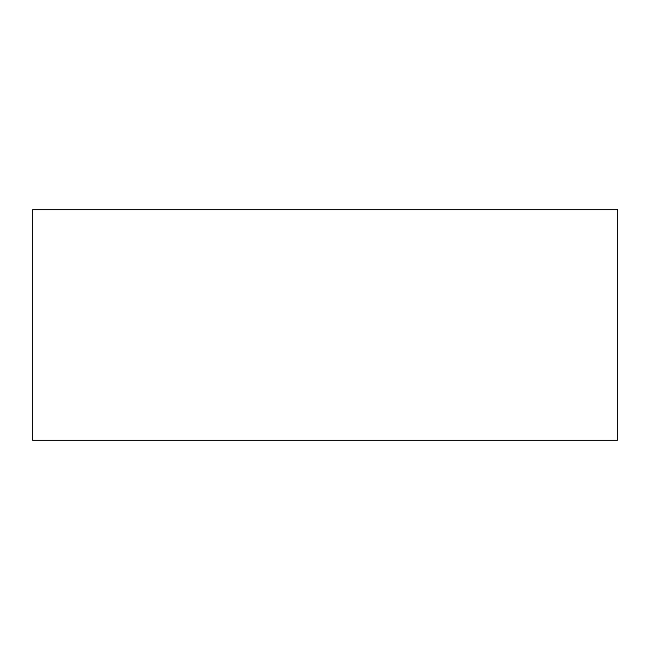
<?xml version="1.0" encoding="UTF-8"?>
<svg xmlns="http://www.w3.org/2000/svg" width="650" height="650" viewBox="0 0 650 650"><rect width="100%" height="100%" fill="white"/><g stroke="black" fill="none" stroke-linecap="round" stroke-linejoin="round"><path stroke-width="0.97" d="M617.5 209.536L32.5 209.536L32.5 440.464L617.5 440.464L617.5 209.536"/></g></svg>
